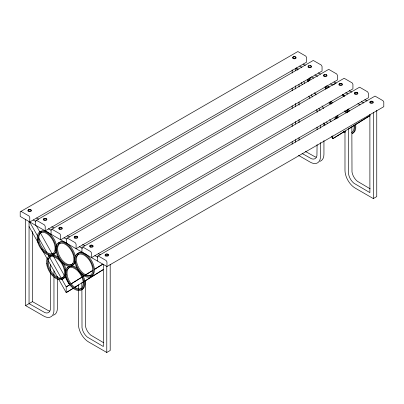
<?xml version="1.0" encoding="UTF-8"?>
<svg xmlns="http://www.w3.org/2000/svg" width="404" height="404" viewBox="0 0 404 404"><rect width="100%" height="100%" fill="white"/><g stroke="black" fill="none" stroke-linecap="round" stroke-linejoin="round"><path stroke-width="0.61" d="M69.887 284.588L66.195 286.885L66.195 292.597L73.341 288.305M70.937 283.931L82.047 277.018M83.108 276.356L84.173 275.695M85.234 275.033L92.678 270.397M94.273 269.407L102.773 264.11M71.21 283.921L81.76 277.351M82.82 276.69L84.416 275.7M85.476 275.038L92.92 270.402M94.511 269.412L103.015 264.115M73.094 288.305L66.195 292.597L58.827 279.502M74.69 287.31L83.179 282.027M84.769 281.033L103.343 269.473M74.932 287.315L78.649 285.002M84.487 281.366L103.591 269.473M369.892 115.579L332.75 138.703L331.522 136.522M345.203 131.108L332.75 138.703L332.75 135.85M350.379 127.886L370.14 115.579M25.619 219.382L25.619 305.611L32.482 301.647L48.46 310.701A9.63 5.56 60 0 0 49.737 310.994M69.14 285.189L66.195 286.885L49.596 257.383M20.998 211.373L28.972 215.978L29.77 217.357L29.77 221.963L306.616 62.13L306.616 57.525L305.818 56.141L297.844 51.54L20.2 211.832L20.2 216.438L106.954 266.524L383.8 106.691L383.8 102.086L383.002 100.707L375.028 96.102L97.384 256.394L97.384 260.999M83.335 281.992L81.866 282.845L82.012 327.856A9.63 5.56 60 0 0 87.365 337.123L103.343 346.521L103.343 264.438M78.437 284.977L78.437 324.255A14.509 8.373 60 0 0 88.693 342.021L106.772 352.46L110.201 350.48L110.201 264.256M344.986 131.088L344.986 170.362A14.509 8.373 60 0 0 355.242 188.133L373.326 198.571L376.755 196.586L376.755 110.363M303.177 64.105L305.343 65.357M318.327 72.851L320.488 74.099M334.017 81.911L336.179 83.158L332.75 85.138L330.583 83.891M349.162 90.658L351.869 92.218M364.852 99.712L367.019 100.965M299.748 66.084L301.909 67.337M314.898 74.831L317.6 76.396M345.733 92.637L347.9 93.885M361.423 101.692L363.585 102.944M296.152 67.973L298.334 69.23M311.444 76.8L313.63 78.063M327.285 85.946L329.472 87.208M342.582 94.778L344.769 96.041M357.878 103.611L360.06 104.868M305.469 151.47L315.014 156.813A9.63 5.56 60 0 0 316.292 157.1M370.109 188.789L357.348 181.25A9.63 5.56 60 0 1 351.995 171.983L351.849 126.972L348.42 128.952L348.566 173.962A9.63 5.56 60 0 0 353.914 183.234L369.892 192.627L369.892 114.307M302.041 153.454L311.585 158.792A9.63 5.56 60 0 0 316.933 155.702L317.079 144.667M298.556 155.399L310.252 162.156A14.509 8.373 60 0 0 320.513 156.232L320.513 142.516M36.628 217.998L38.789 219.246M51.773 226.745L53.939 227.992M67.463 235.805L69.629 237.052M82.613 244.546L84.774 245.799M98.298 253.606L100.465 254.858M36.436 220.286L44.41 224.892L45.208 226.27L45.208 230.876L322.054 71.043L322.054 66.438L321.256 65.054L313.277 60.449L35.638 220.746L35.638 225.351M51.874 229.199L59.848 233.8L60.645 235.184L60.645 239.789L337.486 79.952L337.486 75.351L336.694 73.967L328.715 69.362L51.076 229.659L51.076 234.264M67.306 238.108L75.285 242.713L76.083 244.097L76.083 248.702L352.924 88.865L352.924 84.259L352.126 82.881L344.152 78.275L66.514 238.572L66.514 243.173M82.744 247.021L90.723 251.626L91.521 253.01L91.521 257.616L368.362 97.778L368.362 93.172L367.564 91.794L359.59 87.188L81.946 247.48L81.946 252.086M98.182 255.934L106.156 260.54L106.954 261.923L106.954 266.524M33.194 219.978L35.9 221.538M48.344 228.725L51.05 230.285M64.034 237.784L66.195 239.032M79.179 246.531L82.426 248.404M94.869 255.586L97.576 257.151M103.555 342.683L90.794 335.143A9.63 5.56 60 0 1 85.441 325.876L85.294 280.861M25.619 305.611L43.703 316.049A14.509 8.373 60 0 0 53.959 310.126L53.959 277.083M307.287 79.659L308.207 81.3M314.66 92.768L315.893 94.955M322.038 105.878L323.574 108.61M329.725 119.539L330.952 121.725M296.172 67.983L297.4 70.17M303.853 81.638L304.778 83.28M311.231 94.748L312.464 96.935M318.918 108.408L320.145 110.59M326.599 122.064L327.523 123.705M301.131 82.507L302.359 84.688M308.802 96.147L310.035 98.329M316.478 109.787L317.706 111.969M323.846 122.882L325.074 125.063M36.431 225.902L52.106 253.762M53.641 256.495L64.403 275.619M65.014 276.71L69.629 284.906M29.618 221.877L37.612 236.077M38.532 237.719L46.829 252.465M48.061 254.651L48.98 256.293M29.053 226.578L38.567 243.496M41.637 248.95L47.47 259.317M48.389 260.954L57.908 277.866M373.326 112.342L373.326 198.571M323.942 123.705L323.942 125.573M323.942 140.536L323.942 154.252A14.509 8.373 60 0 1 319.928 161.332M320.513 125.058L320.513 128.179M317.079 110.858L317.079 112.11M317.079 127.139L317.079 129.639M299.036 84.471L299.036 86.976M299.036 102.015L299.036 105.151M299.036 119.559L299.036 122.695M299.036 137.729L299.036 140.238M295.602 68.281L295.602 70.801M295.602 85.825L295.602 88.961M295.602 103.368L295.602 106.505M295.602 121.538L295.602 124.048M295.602 139.713L295.602 142.218M292.173 69.897L292.173 73.043M292.173 88.148L292.173 90.668M292.173 105.772L292.173 108.287M292.173 124.023L292.173 126.543M292.173 141.647L292.173 144.162M106.772 266.236L106.772 352.46M57.388 276.351L57.388 277.593M57.388 278.841L57.388 308.146A14.509 8.373 60 0 1 53.373 315.226M53.959 270.847L53.959 275.21M50.53 264.751L50.53 271.013M50.53 272.892L50.379 309.595A9.63 5.56 60 0 1 45.031 312.686L29.053 303.631L29.053 221.549M32.482 231.472L32.482 301.647M371.771 101.313A1.803 1.04 0 0 1 373.245 102.667A1.803 1.04 0 0 1 370.685 103.267A1.803 1.04 0 0 1 370.099 101.707M370.438 101.515A1.803 1.04 0 0 1 371.301 101.313M356.338 92.4A1.803 1.04 0 0 1 357.606 94.001A1.803 1.04 0 0 1 354.56 93.991A1.803 1.04 0 0 1 355.863 92.4M341.355 83.562A1.803 1.04 0 0 1 341.976 85.229A1.803 1.04 0 0 1 339.047 84.997A1.803 1.04 0 0 1 340.426 83.487M325.917 74.649A1.803 1.04 0 0 1 326.639 76.25A1.803 1.04 0 0 1 323.776 76.24A1.803 1.04 0 0 1 324.533 74.644M310.479 65.736A1.803 1.04 0 0 1 311.201 67.337A1.803 1.04 0 0 1 308.338 67.327A1.803 1.04 0 0 1 309.095 65.731M45.329 218.488A1.803 1.04 0 0 1 46.596 220.084A1.803 1.04 0 0 1 43.551 220.074A1.803 1.04 0 0 1 44.854 218.483M73.003 263.661A12.13 7.004 60 0 1 60.544 257.883A12.13 7.004 60 0 1 60.13 243.198M75.275 261.752A13.287 7.671 60 0 1 70.897 265.812A13.287 7.671 60 0 1 76.821 267.892M58.06 243.577A13.287 7.671 60 0 1 67.423 243.652A13.287 7.671 60 0 1 75.275 256.136M81.658 288.446A12.13 7.004 60 0 1 69.528 281.442A12.13 7.004 60 0 1 69.528 267.438M67.458 267.817A13.287 7.671 60 0 1 69.872 266.034M82.522 274.614A13.287 7.671 60 0 1 81.315 289.855M91.052 275.053A12.13 7.004 60 0 1 78.926 268.054A12.13 7.004 60 0 1 78.926 254.05M76.851 254.429A13.287 7.671 60 0 1 91.183 259.969A13.287 7.671 60 0 1 90.708 276.462M63.605 277.048A12.13 7.004 60 0 1 51.146 271.271A12.13 7.004 60 0 1 50.737 256.591M65.483 276.255A13.287 7.671 60 0 1 61.499 279.199M49.344 256.181A13.287 7.671 60 0 1 51.081 255.182M58.833 257.676A13.287 7.671 60 0 0 52.101 254.985A13.287 7.671 60 0 0 56.085 252.015M63.443 263.256A13.287 7.671 60 0 1 66.054 270.549M53.469 253.353A12.13 7.004 60 0 1 41.339 246.354A12.13 7.004 60 0 1 41.339 232.351M39.951 231.941A13.287 7.671 60 0 1 49.636 233.603A13.287 7.671 60 0 1 56.656 246.309M331.573 103.52A12.13 7.004 60 0 1 330.386 101.783M342.501 94.788A12.13 7.004 60 0 1 343.415 96.682M329.831 102.162A13.287 7.671 60 0 0 331.134 104.065A13.287 7.671 60 0 0 329.215 102.141M328.043 87.703A13.287 7.671 60 0 1 328.725 86.921M343.107 94.496A13.287 7.671 60 0 1 344.107 96.576M345.203 131.744A12.13 7.004 60 0 1 344.455 131.239M337.072 118.453A12.13 7.004 60 0 1 337.072 115.867M344.455 111.605A12.13 7.004 60 0 1 346.698 112.898M354.081 125.684A12.13 7.004 60 0 1 351.642 132.573M345.168 132.674A13.287 7.671 60 0 1 343.541 131.487M336.259 118.104A13.287 7.671 60 0 1 336.179 116.645A13.287 7.671 60 0 1 335.956 118.862M344.758 110.787A13.287 7.671 60 0 1 347.612 112.65M354.747 125.018A13.287 7.671 60 0 1 352.222 133.578M346.435 110.726A13.287 7.671 60 0 1 347.662 111.524M355.51 124.008A13.287 7.671 60 0 1 352.152 133.487M337.931 117.958A12.13 7.004 60 0 1 337.931 115.372M348.652 111.716A12.13 7.004 60 0 1 347.546 109.343M348.046 112.009A13.287 7.671 60 0 1 347.046 109.933M349.505 111.221A12.13 7.004 60 0 1 348.405 108.848M332.431 103.025A12.13 7.004 60 0 1 331.245 101.288M329.002 102.934A12.13 7.004 60 0 1 330.063 103.964M335.285 117.423A12.13 7.004 60 0 1 334.709 119.584M308.883 80.775A12.13 7.004 60 0 1 309.959 77.74M324.993 86.799A12.13 7.004 60 0 1 325.669 89.198M307.989 81.552A13.287 7.671 60 0 1 308.313 78.931M325.72 86.779A13.287 7.671 60 0 1 326.346 88.89M326.381 85.759A13.287 7.671 60 0 1 327.205 88.395M316.024 94.768A12.13 7.004 60 0 1 314.963 93.738M309.742 80.28A12.13 7.004 60 0 1 310.817 77.245M295.041 56.823A1.803 1.04 0 0 1 295.768 58.423A1.803 1.04 0 0 1 292.905 58.413A1.803 1.04 0 0 1 293.663 56.818M294.117 56.752A1.803 1.04 0 0 1 294.587 56.752M29.891 209.575A1.803 1.04 0 0 1 31.159 211.171A1.803 1.04 0 0 1 28.113 211.161A1.803 1.04 0 0 1 29.421 209.57M370.64 102.636A1.444 0.833 0 0 0 372.958 102.091A1.444 0.833 0 0 0 370.983 101.207A1.444 0.833 0 0 0 370.64 102.636M105.722 255.99A1.803 1.04 0 0 0 108.615 255.313A1.803 1.04 0 0 0 106.146 254.202A1.803 1.04 0 0 0 105.722 255.99M105.944 255.459A1.444 0.833 0 0 0 108.257 254.914A1.444 0.833 0 0 0 106.282 254.03A1.444 0.833 0 0 0 105.944 255.459M355.202 93.723A1.444 0.833 0 0 0 357.52 93.178A1.444 0.833 0 0 0 355.545 92.294A1.444 0.833 0 0 0 355.202 93.723M90.284 247.076A1.803 1.04 0 0 0 93.178 246.4A1.803 1.04 0 0 0 90.713 245.289A1.803 1.04 0 0 0 90.284 247.076M90.506 246.546A1.444 0.833 0 0 0 92.824 246.001A1.444 0.833 0 0 0 90.85 245.117A1.444 0.833 0 0 0 90.506 246.546M339.764 84.81A1.444 0.833 0 0 0 342.082 84.269A1.444 0.833 0 0 0 340.107 83.381A1.444 0.833 0 0 0 339.764 84.81M74.846 238.168A1.803 1.04 0 0 0 77.745 237.486A1.803 1.04 0 0 0 75.275 236.38A1.803 1.04 0 0 0 74.846 238.168M75.068 237.633A1.444 0.833 0 0 0 77.386 237.087A1.444 0.833 0 0 0 75.412 236.204A1.444 0.833 0 0 0 75.068 237.633M324.331 75.896A1.444 0.833 0 0 0 326.644 75.356A1.444 0.833 0 0 0 324.67 74.467A1.444 0.833 0 0 0 324.331 75.896M59.408 229.255A1.803 1.04 0 0 0 62.307 228.573A1.803 1.04 0 0 0 59.837 227.467A1.803 1.04 0 0 0 59.408 229.255M59.63 228.72A1.444 0.833 0 0 0 61.948 228.174A1.444 0.833 0 0 0 59.974 227.29A1.444 0.833 0 0 0 59.63 228.72M308.893 66.988A1.444 0.833 0 0 0 311.206 66.443A1.444 0.833 0 0 0 309.232 65.554A1.444 0.833 0 0 0 308.893 66.988M44.193 219.806A1.444 0.833 0 0 0 46.511 219.266A1.444 0.833 0 0 0 44.536 218.377A1.444 0.833 0 0 0 44.193 219.806M56.838 250.581A12.13 7.004 60 0 0 70.559 265.069A12.13 7.004 60 0 0 68.619 246.945A12.13 7.004 60 0 0 56.838 250.581M56.025 250.233A13.287 7.671 60 0 0 71.059 266.11A13.287 7.671 60 0 0 68.933 246.248A13.287 7.671 60 0 0 56.025 250.233M74.816 261.085A13.287 7.671 60 0 0 89.85 276.957A13.287 7.671 60 0 0 87.729 257.101A13.287 7.671 60 0 0 74.816 261.085M65.418 274.478A13.287 7.671 60 0 0 80.457 290.35A13.287 7.671 60 0 0 78.331 270.488A13.287 7.671 60 0 0 65.418 274.478M46.627 263.625A13.287 7.671 60 0 0 61.66 279.497A13.287 7.671 60 0 0 59.54 259.641A13.287 7.671 60 0 0 46.627 263.625M66.231 274.821A12.13 7.004 60 0 0 79.957 289.309A12.13 7.004 60 0 0 78.017 271.185A12.13 7.004 60 0 0 66.231 274.821M75.629 261.428A12.13 7.004 60 0 0 89.355 275.917A12.13 7.004 60 0 0 87.415 257.792A12.13 7.004 60 0 0 75.629 261.428M37.229 239.385A13.287 7.671 60 0 0 52.267 255.257A13.287 7.671 60 0 0 50.141 235.401A13.287 7.671 60 0 0 37.229 239.385M47.44 263.974A12.13 7.004 60 0 0 61.166 278.457A12.13 7.004 60 0 0 59.226 260.333A12.13 7.004 60 0 0 47.44 263.974M38.042 239.729A12.13 7.004 60 0 0 51.768 254.217A12.13 7.004 60 0 0 49.828 236.093A12.13 7.004 60 0 0 38.042 239.729M293.456 58.075A1.444 0.833 0 0 0 295.773 57.53A1.444 0.833 0 0 0 293.799 56.646A1.444 0.833 0 0 0 293.456 58.075M28.76 210.893A1.444 0.833 0 0 0 31.073 210.353A1.444 0.833 0 0 0 29.098 209.464A1.444 0.833 0 0 0 28.76 210.893"/></g></svg>
